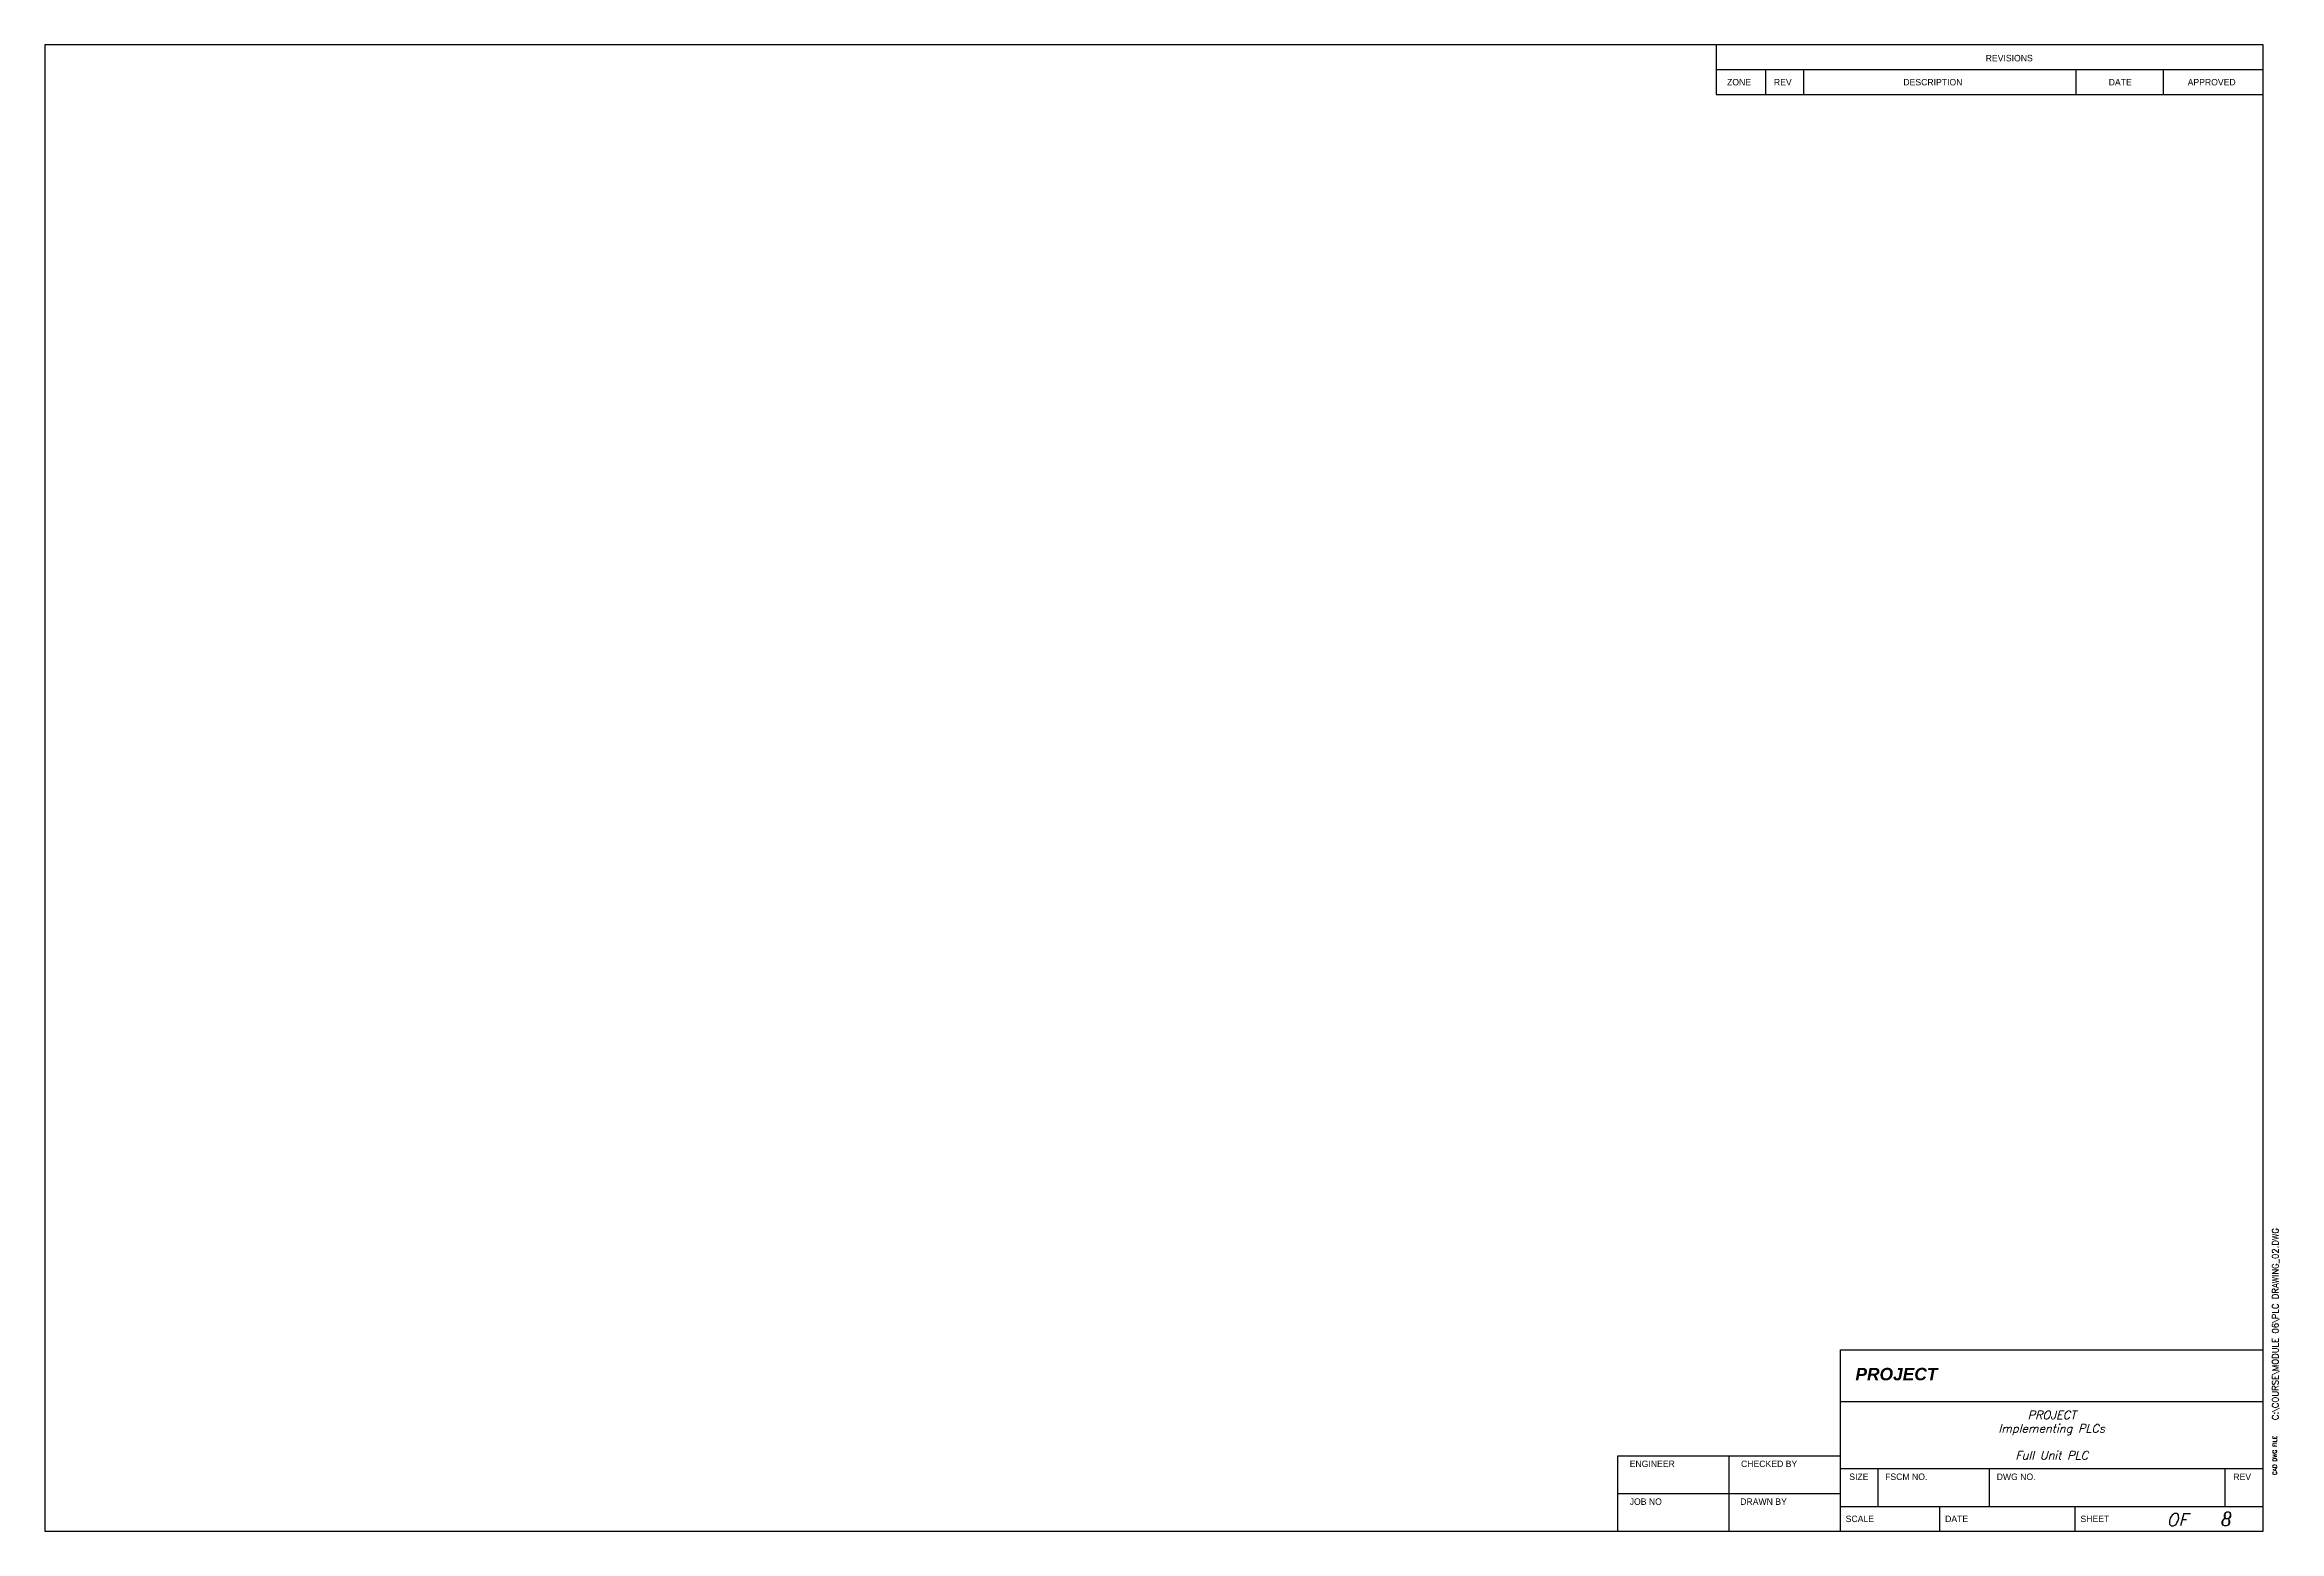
# Model space of a CAD drawing. Header units: inches. Extents: x 0 to 33.7, y 0 to 22.4.
import ezdxf
from ezdxf.enums import TextEntityAlignment as Align

# ---------------------------------------------------------------- set-up
doc = ezdxf.new("R2010")
doc.units = ezdxf.units.IN
doc.header["$MEASUREMENT"] = 0
doc.layers.add('MISC', color=2, linetype='Continuous')
doc.layers.add('TITLE', color=7, linetype='Continuous')
doc.styles.add('ITALIC', font='ITALIC')
doc.styles.add('LOGO', font='arialbi.ttf')
doc.styles.add('SIMPLEX', font='SIMPLEX')

# ---------------------------------------------------------------- blocks, each defined once
blk = doc.blocks.new('ACE Ascent D')
for p, q in [((33.469, 22.427), (0, 22.427)), ((0, 22.427), (0, 0)), ((25.219, 22.427), (25.219, 21.677)), ((33.469, 0), (33.469, 22.427)), ((33.469, 0), (33.469, 22.427)), ((25.219, 22.052), (33.469, 22.052)), ((25.969, 21.677), (25.969, 22.052)), ((26.539, 21.677), (26.539, 22.052)), ((30.649, 21.677), (30.649, 22.052)), ((31.969, 21.677), (31.969, 22.052)), ((25.219, 21.677), (33.469, 21.677)), ((27.094, 2.737), (33.469, 2.737)), ((27.094, 0), (27.094, 2.737)), ((27.094, 1.957), (33.469, 1.957)), ((23.734, 1.14), (27.094, 1.14)), ((23.734, 0), (23.734, 1.14)), ((25.414, 0), (25.414, 1.14)), ((27.094, 0.945), (33.469, 0.945)), ((27.664, 0.375), (27.664, 0.945)), ((29.344, 0.375), (29.344, 0.945)), ((32.899, 0.375), (32.899, 0.945)), ((23.734, 0.57), (27.094, 0.57)), ((27.094, 0.375), (33.469, 0.375)), ((28.594, 0), (28.594, 0.375)), ((30.635, 0), (30.635, 0.375)), ((0, 0), (33.469, 0))]:
    blk.add_line(p, q)
for s, p in [('REVISIONS', (29.284, 22.176)), ('ZONE', (25.382, 21.813)), ('REV', (26.089, 21.813)), ('DESCRIPTION', (28.042, 21.813)), ('DATE', (31.14, 21.813)), ('APPROVED', (32.331, 21.813)), ('ENGINEER', (23.913, 0.969)), ('CHECKED BY', (25.593, 0.969)), ('SIZE', (27.226, 0.774)), ('FSCM NO.', (27.767, 0.774)), ('DWG NO.', (29.45, 0.774)), ('REV', (33.02, 0.774)), ('JOB NO', (23.913, 0.399)), ('DRAWN BY', (25.581, 0.399)), ('SCALE', (27.172, 0.139)), ('DATE', (28.672, 0.139)), ('SHEET', (30.714, 0.139))]:
    blk.add_text(s, height=0.0975).set_placement(p)
at = {"style": 'LOGO'}
blk.add_text('PROJECT', height=0.1875, dxfattribs=at).set_placement((27.319, 2.278))
at = {"layer": 'TITLE', "style": 'SIMPLEX'}
blk.add_text('CAD DWG FILE', height=0.0625, rotation=90, dxfattribs=at).set_placement((33.677, 0.849))
at = {"layer": 'TITLE', "style": 'ITALIC'}
blk.add_text('OF', height=0.1875, dxfattribs=at).set_placement((32.173, 0.176), align=Align.MIDDLE_CENTER)
for tag, height, p in [('TITLE#1', 0.125, (30.281, 1.755)), ('TITLE#2', 0.125, (30.281, 1.552)), ('TITLE#3', 0.125, (30.281, 1.35)), ('TITLE#4', 0.125, (30.281, 1.147)), ('DWG#', 0.2, (31.121, 0.66)), ('SH#', 0.2, (31.541, 0.187)), ('SHTS', 0.2, (32.92, 0.187))]:
    blk.add_attdef(tag, text='', height=height, dxfattribs=at).set_placement(p, align=Align.MIDDLE_CENTER)
at = {"layer": 'TITLE', "style": 'SIMPLEX'}
blk.add_attdef('CAD#', (33.701, 1.677), '', height=0.0938, rotation=90, dxfattribs=at)
at = {"layer": 'TITLE'}
for tag, p, style in [('ENGINEER', (24.406, 0.664), 'ITALIC'), ('CHKDBY', (26.023, 0.664), 'ITALIC'), ('JOB#', (24.632, 0.092), 'ITALIC'), ('DRAWNBY', (26.093, 0.092), 'ITALIC'), ('SCALE', (27.742, 0.139), 'SIMPLEX'), ('DATE', (29.152, 0.139), 'SIMPLEX')]:
    blk.add_attdef(tag, p, '', height=0.0975, dxfattribs=dict(at, style=style))
at = {"layer": 'TITLE', "flags": 9}
blk.add_attdef('WD_TB', (27.182, -0.207), '', height=0.125, dxfattribs=at)

msp = doc.modelspace()

# ---------------------------------------------------------------- block references
ref = msp.add_blockref('ACE Ascent D', (0, 0))
ref.add_attrib('SHTS', '8', dxfattribs={"layer": 'MISC', "color": 1, "height": 0.2, "style": 'ITALIC'}).set_placement((32.92, 0.187), align=Align.MIDDLE_CENTER)
ref.add_attrib('TITLE#4', 'Full Unit PLC', dxfattribs={"layer": 'MISC', "color": 1, "height": 0.125, "style": 'ITALIC'}).set_placement((30.281, 1.147), align=Align.MIDDLE_CENTER)
ref.add_attrib('TITLE#2', 'Implementing PLCs', dxfattribs={"layer": 'MISC', "color": 1, "height": 0.125, "style": 'ITALIC'}).set_placement((30.281, 1.552), align=Align.MIDDLE_CENTER)
ref.add_attrib('CAD#', 'C:\\COURSE\\MODULE 06\\PLC DRAWING_02.DWG', (33.701, 1.677), dxfattribs={"layer": 'MISC', "color": 1, "height": 0.09375, "rotation": 90, "style": 'SIMPLEX'})
ref.add_attrib('TITLE#1', 'PROJECT', dxfattribs={"layer": 'MISC', "color": 1, "height": 0.125, "style": 'ITALIC'}).set_placement((30.281, 1.755), align=Align.MIDDLE_CENTER)

doc.saveas('drawing.dxf')
